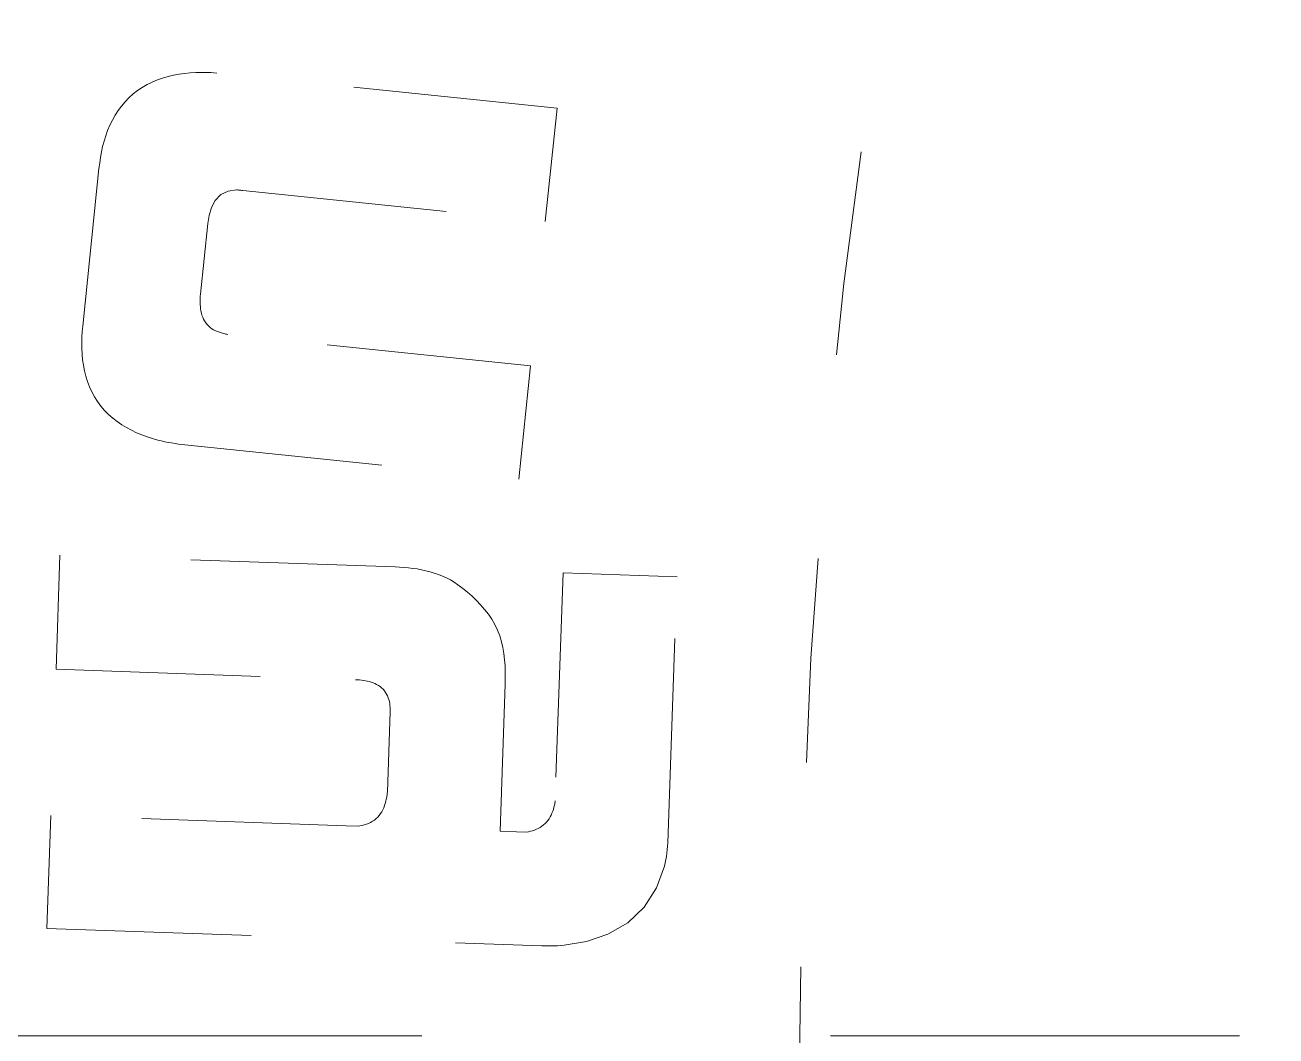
# Model space of a CAD drawing. Header units: millimetres. Extents: x -50460 to 50460, y -35640 to 35640.
# Drawn here: x -33429.18 to -33423.06, y 26584.44 to 26589.39 of the extents above; entities that cross this region are included whole.
import ezdxf

# ---------------------------------------------------------------- set-up
doc = ezdxf.new("R2010")
doc.units = ezdxf.units.MM
doc.linetypes.add('点画线', pattern=[18, 12, -2, 2, -2])
doc.linetypes.add('虚线', pattern=[2, 1, -1])
for name, color, linetype, lineweight in [('EB0', 7, 'Continuous', 15), ('中心线层', 1, '点画线', 18), ('尺寸线层', 4, 'Continuous', 18), ('粗实线层_1', 7, 'Continuous', 15), ('细实线层', 3, 'Continuous', 18), ('虚线层', 100, '虚线', 18)]:
    doc.layers.add(name, color=color, linetype=linetype, lineweight=lineweight)

# ---------------------------------------------------------------- blocks, each defined once
blk = doc.blocks.new('*X1015')
at = {"layer": '中心线层'}
blk.add_line((-3, 42.5), (88, 42.5), dxfattribs=at)
at = {"layer": '虚线层', "linetype": '虚线', "lineweight": 18}
for p, q in [((7.732940673828125, 47.18530416488647), (7.706996917724609, 47.17624521255493)), ((7.759349822998047, 47.19286108016968), (7.732940673828125, 47.18530416488647)), ((7.786117553710938, 47.19905662536621), (7.759349822998047, 47.19286108016968)), ((7.813121795654297, 47.20416736602783), (7.786117553710938, 47.19905662536621)), ((7.840305328369141, 47.20813846588135), (7.813121795654297, 47.20416736602783)), ((7.867633819580078, 47.21083974838257), (7.840305328369141, 47.20813846588135)), ((7.895046234130859, 47.21279621124268), (7.867633819580078, 47.21083974838257)), ((7.895045088676852, 47.2127960223952), (7.895045088676852, 47.2127960223952)), ((7.909759521484375, 47.2131872177124), (7.895046234130859, 47.21279621124268)), ((7.924468994140625, 47.2134428024292), (7.909759521484375, 47.2131872177124)), ((7.939170837402344, 47.21342611312866), (7.924468994140625, 47.2134428024292)), ((7.953857421875, 47.21300506591797), (7.939170837402344, 47.21342611312866)), ((7.968536376953125, 47.21216297149658), (7.953857421875, 47.21300506591797)), ((7.983203887939453, 47.21103286743164), (7.968536376953125, 47.21216297149658)), ((7.99786376953125, 47.20975923538208), (7.983203887939453, 47.21103286743164)), ((9.662073288243846, 47.03795871220063), (7.997865045297658, 47.20975914603696)), ((7.997865045297658, 47.20975914603696), (7.997865045297658, 47.20975914603696)), ((7.610389709472656, 47.12442493438721), (7.588531494140625, 47.10777759552002)), ((7.633277893066406, 47.13962936401367), (7.610389709472656, 47.12442493438721)), ((7.657028198242188, 47.15345191955566), (7.633277893066406, 47.13962936401367)), ((7.681636810302734, 47.16566371917725), (7.657028198242188, 47.15345191955566)), ((7.706996917724609, 47.17624521255493), (7.681636810302734, 47.16566371917725)), ((7.548961639404297, 47.06971263885498), (7.531345367431641, 47.04861497879028)), ((7.567974090576172, 47.08954000473022), (7.548961639404297, 47.06971263885498)), ((7.588531494140625, 47.10777759552002), (7.567974090576172, 47.08954000473022)), ((7.500160217285156, 47.00342035293579), (7.486766815185547, 46.97941923141479)), ((7.514972686767578, 47.02654457092285), (7.500160217285156, 47.00342035293579)), ((7.531345367431641, 47.04861497879028), (7.514972686767578, 47.02654457092285)), ((9.604806476971135, 46.4830780180564), (9.662073288243846, 47.03795871220063)), ((9.662073288243846, 47.03795871220063), (9.662073288243846, 47.03795871220063)), ((7.474525451660156, 46.95481157302856), (7.463817596435547, 46.92952489852905)), ((7.486766815185547, 46.97941923141479), (7.474525451660156, 46.95481157302856)), ((7.446506500244141, 46.87736701965332), (7.439350128173828, 46.8508472442627)), ((7.454662322998047, 46.90361642837524), (7.446506500244141, 46.87736701965332)), ((7.463817596435547, 46.92952489852905), (7.454662322998047, 46.90361642837524)), ((7.433460235595703, 46.82401704788208), (7.428699493408203, 46.79695272445679)), ((7.439350128173828, 46.8508472442627), (7.433460235595703, 46.82401704788208)), ((7.424781799316406, 46.76976203918457), (7.421291351318359, 46.74251413345337)), ((7.428699493408203, 46.79695272445679), (7.424781799316406, 46.76976203918457)), ((7.421292377184727, 46.74251402672962), (7.341899752456811, 45.97244895080803)), ((7.421292377184727, 46.74251402672962), (7.421292377184727, 46.74251402672962)), ((8.017684936523438, 46.61551237106323), (8.0535888671875, 46.6328125)), ((8.0535888671875, 46.6328125), (8.093311309814453, 46.63926029205322)), ((8.09330973077158, 46.63926023063686), (8.09330973077158, 46.63926023063686)), ((8.093311309814453, 46.63926029205322), (8.098640441894531, 46.63851594924927)), ((8.098640441894531, 46.63851594924927), (8.103988647460938, 46.63789081573486)), ((8.103988647460938, 46.63789081573486), (8.10934829711914, 46.63739585876465)), ((8.10934829711914, 46.63739585876465), (8.114700317382812, 46.63683891296387)), ((8.114700317382812, 46.63683891296387), (8.120052337646484, 46.63625335693359)), ((8.120052337646484, 46.63625335693359), (8.125411987304688, 46.63578939437866)), ((8.125413852234487, 46.63578951480304), (9.604806476971135, 46.4830780180564)), ((8.125413852234487, 46.63578951480304), (8.125413852234487, 46.63578951480304)), ((7.971458435058594, 46.55196380615234), (7.989849090576172, 46.58695793151855)), ((7.989849090576172, 46.58695793151855), (8.017684936523438, 46.61551237106323)), ((7.954048156738281, 46.47440123558044), (7.960407257080078, 46.51386117935181)), ((7.960407257080078, 46.51386117935181), (7.971458435058594, 46.55196380615234)), ((7.918038581090514, 46.12906500287136), (7.95404725788103, 46.47440122846456)), ((7.95404725788103, 46.47440122846456), (7.95404725788103, 46.47440122846456)), ((9.604806476971135, 46.4830780180564), (9.604806476971135, 46.4830780180564)), ((7.915904998779297, 46.08749485015869), (7.915958404541016, 46.09789633750916)), ((7.916339874267578, 46.07709264755249), (7.915904998779297, 46.08749485015869)), ((7.915958404541016, 46.09789633750916), (7.916423797607422, 46.10829019546509)), ((7.916423797607422, 46.10829019546509), (7.917160034179688, 46.11867880821228)), ((7.917160034179688, 46.11867880821228), (7.918037414550781, 46.12906503677368)), ((7.918038581090514, 46.12906500287136), (7.918038581090514, 46.12906500287136)), ((7.917236328125, 46.06671190261841), (7.916339874267578, 46.07709264755249)), ((7.918571472167969, 46.05637526512146), (7.917236328125, 46.06671190261841)), ((7.920330047607422, 46.04610729217529), (7.918571472167969, 46.05637526512146)), ((7.922569274902344, 46.03593754768372), (7.920330047607422, 46.04610729217529)), ((7.925350189208984, 46.02589559555054), (7.922569274902344, 46.03593754768372)), ((7.928749084472656, 46.01603293418884), (7.925350189208984, 46.02589559555054)), ((7.341899871826172, 45.97244906425476), (7.339668273925781, 45.94506239891052)), ((7.341899752456811, 45.97244895080803), (7.341899752456811, 45.97244895080803)), ((7.932868957519531, 46.00645923614502), (7.928749084472656, 46.01603293418884)), ((7.93780517578125, 45.99729251861572), (7.932868957519531, 46.00645923614502)), ((7.943565368652344, 45.98860764503479), (7.93780517578125, 45.99729251861572)), ((7.950050354003906, 45.98043131828308), (7.943565368652344, 45.98860764503479)), ((7.957164764404297, 45.9727988243103), (7.950050354003906, 45.98043131828308)), ((7.964881896972656, 45.96579480171204), (7.957164764404297, 45.9727988243103)), ((7.973201751708984, 45.95951914787292), (7.964881896972656, 45.96579480171204)), ((7.982074737548828, 45.95403146743774), (7.973201751708984, 45.95951914787292)), ((7.337989807128906, 45.91764640808105), (7.337310791015625, 45.89018416404724)), ((7.339668273925781, 45.94506239891052), (7.337989807128906, 45.91764640808105)), ((7.991386413574219, 45.94934272766113), (7.982074737548828, 45.95403146743774)), ((8.001029968261719, 45.94543290138245), (7.991386413574219, 45.94934272766113)), ((8.01089096069336, 45.94209504127502), (8.001029968261719, 45.94543290138245)), ((8.020858764648438, 45.93904328346252), (8.01089096069336, 45.94209504127502)), ((8.02085853771132, 45.93904331089652), (8.02085853771132, 45.93904331089652)), ((8.025978088378906, 45.93716812133789), (8.020858764648438, 45.93904328346252)), ((8.031143188476562, 45.93542981147766), (8.025978088378906, 45.93716812133789)), ((8.036388397216797, 45.93396806716919), (8.031143188476562, 45.93542981147766)), ((8.041728973388672, 45.93285179138184), (8.036388397216797, 45.93396806716919)), ((8.047119140625, 45.93198156356812), (8.041728973388672, 45.93285179138184)), ((8.052528381347656, 45.93123412132263), (8.047119140625, 45.93198156356812)), ((9.531921444431646, 45.77852270352014), (8.052528819694999, 45.93123420026677)), ((8.052528819694999, 45.93123420026677), (8.052528819694999, 45.93123420026677)), ((7.337310791015625, 45.89018416404724), (7.337646484375, 45.86270594596863)), ((7.337646484375, 45.86270594596863), (7.3389892578125, 45.83526015281677)), ((7.3389892578125, 45.83526015281677), (7.341587066650391, 45.80791306495667)), ((7.341587066650391, 45.80791306495667), (7.345565795898438, 45.78072714805603)), ((7.345565795898438, 45.78072714805603), (7.350849151611328, 45.7537567615509)), ((9.474654633144382, 45.22364200937591), (9.531921444431646, 45.77852270352014)), ((9.531921444431646, 45.77852270352014), (9.531921444431646, 45.77852270352014)), ((7.350849151611328, 45.7537567615509), (7.357524871826172, 45.72710585594177)), ((7.357524871826172, 45.72710585594177), (7.365768432617188, 45.70090055465698)), ((7.365768432617188, 45.70090055465698), (7.375495910644531, 45.67519378662109)), ((7.375495910644531, 45.67519378662109), (7.386768341064453, 45.65013551712036)), ((7.386768341064453, 45.65013551712036), (7.399917602539062, 45.62601542472839)), ((7.399917602539062, 45.62601542472839), (7.414798736572266, 45.60290765762329)), ((7.414798736572266, 45.60290765762329), (7.431182861328125, 45.58084797859192)), ((7.431182861328125, 45.58084797859192), (7.449047088623047, 45.55997443199158)), ((7.449047088623047, 45.55997443199158), (7.468276977539062, 45.54034447669983)), ((7.468276977539062, 45.54034447669983), (7.488742828369141, 45.52200746536255)), ((7.488742828369141, 45.52200746536255), (7.510383605957031, 45.50507855415344)), ((7.510383605957031, 45.50507855415344), (7.5330810546875, 45.48958659172058)), ((7.5330810546875, 45.48958659172058), (7.556648254394531, 45.47546553611755)), ((7.556648254394531, 45.47546553611755), (7.580898284912109, 45.46254348754883)), ((7.580898284912109, 45.46254348754883), (7.605705261230469, 45.45073485374451)), ((7.605705261230469, 45.45073485374451), (7.631034851074219, 45.44008207321167)), ((7.631034851074219, 45.44008207321167), (7.656826019287109, 45.43061137199402)), ((7.656826019287109, 45.43061137199402), (7.682994842529297, 45.42225670814514)), ((7.682994842529297, 45.42225670814514), (7.709362030029297, 45.41453146934509)), ((7.709361791508854, 45.4145313803092), (7.709361791508854, 45.4145313803092)), ((7.709362030029297, 45.41453146934509), (7.726043701171875, 45.41052937507629)), ((7.726043701171875, 45.41052937507629), (7.742805480957031, 45.4068763256073)), ((7.742805480957031, 45.4068763256073), (7.759654998779297, 45.40363192558289)), ((7.759654998779297, 45.40363192558289), (7.776523590087891, 45.40051078796387)), ((7.776523590087891, 45.40051078796387), (7.793445587158203, 45.39769196510315)), ((7.793445587158203, 45.39769196510315), (7.810447692871094, 45.39544248580933)), ((7.810446390198194, 45.39544244321587), (9.474654633144382, 45.22364200937591)), ((7.810446390198194, 45.39544244321587), (7.810446390198194, 45.39544244321587)), ((9.474654633144382, 45.22364200937591), (9.474654633144382, 45.22364200937591)), ((7.230731373085291, 44.85138947666201), (7.211208596520009, 44.29390574564241)), ((8.870644605194684, 44.79412266538202), (7.230731373085291, 44.85138947666201)), ((7.230731373085291, 44.85138947666201), (7.230731373085291, 44.85138947666201)), ((8.892143249511719, 44.79287481307983), (8.870643615722656, 44.79412269592285)), ((8.870644605194684, 44.79412266538202), (8.870644605194684, 44.79412266538202)), ((8.91363525390625, 44.7914662361145), (8.892143249511719, 44.79287481307983)), ((8.935111999511719, 44.78972506523132), (8.91363525390625, 44.7914662361145)), ((8.956523895263672, 44.78738498687744), (8.935111999511719, 44.78972506523132)), ((8.97780990600586, 44.78416037559509), (8.956523895263672, 44.78738498687744)), ((8.998973846435547, 44.78014087677002), (8.97780990600586, 44.78416037559509)), ((9.020050048828125, 44.77564716339111), (8.998973846435547, 44.78014087677002)), ((9.040977478027344, 44.77055287361145), (9.020050048828125, 44.77564716339111)), ((9.061626434326172, 44.76445627212524), (9.040977478027344, 44.77055287361145)), ((9.081993103027344, 44.75742316246033), (9.061626434326172, 44.76445627212524)), ((9.102100372314453, 44.74967622756958), (9.081993103027344, 44.75742316246033)), ((9.121761322021484, 44.74088764190674), (9.102100372314453, 44.74967622756958)), ((9.14077377319336, 44.73075413703918), (9.121761322021484, 44.74088764190674)), ((9.691468900200562, 44.76548925974203), (9.652423347055446, 43.65052179770282)), ((10.24895263122744, 44.74596648316947), (9.691468900200562, 44.76548925974203)), ((9.691468900200562, 44.76548925974203), (9.691468900200562, 44.76548925974203)), ((10.2033994858939, 43.44401420551003), (10.24895263122744, 44.74596648316947)), ((10.24895263122744, 44.74596648316947), (10.24895263122744, 44.74596648316947)), ((9.159088134765625, 44.71941590309143), (9.14077377319336, 44.73075413703918)), ((9.176937103271484, 44.70735478401184), (9.159088134765625, 44.71941590309143)), ((9.176935277646407, 44.70735476950358), (9.176935277646407, 44.70735476950358)), ((9.20046615600586, 44.68900656700134), (9.176937103271484, 44.70735478401184)), ((9.223651885986328, 44.67025589942932), (9.20046615600586, 44.68900656700134)), ((9.246135711669922, 44.65070128440857), (9.223651885986328, 44.67025589942932)), ((9.26767349243164, 44.63008546829224), (9.246135711669922, 44.65070128440857)), ((9.288261413574219, 44.60848641395569), (9.26767349243164, 44.63008546829224)), ((9.307903289794922, 44.58601355552673), (9.288261413574219, 44.60848641395569)), ((9.326358795166016, 44.56258177757263), (9.307903289794922, 44.58601355552673)), ((9.34322738647461, 44.53798508644104), (9.326358795166016, 44.56258177757263)), ((9.358173370361328, 44.51215267181396), (9.34322738647461, 44.53798508644104)), ((9.370941162109375, 44.48519134521484), (9.358173370361328, 44.51215267181396)), ((9.381481170654297, 44.45728039741516), (9.370941162109375, 44.48519134521484)), ((9.390007019042969, 44.42868554592133), (9.381481170654297, 44.45728039741516)), ((9.396728515625, 44.39962482452393), (9.390007019042969, 44.42868554592133)), ((9.40182113647461, 44.37023258209229), (9.396728515625, 44.39962482452393)), ((9.405452728271484, 44.34062469005585), (9.40182113647461, 44.37023258209229)), ((9.407726287841797, 44.31088590621948), (9.405452728271484, 44.34062469005585)), ((9.408771514892578, 44.28109216690063), (9.407726287841797, 44.31088590621948)), ((7.211208596520009, 44.29390574564241), (8.675850678948336, 44.24271268707525)), ((7.211208596520009, 44.29390574564241), (7.211208596520009, 44.29390574564241)), ((8.675849914550781, 44.24271273612976), (8.685585021972656, 44.24202728271484)), ((8.675850678948336, 44.24271268707525), (8.675850678948336, 44.24271268707525)), ((9.40860366821289, 44.22145450115204), (9.408916473388672, 44.25127828121185)), ((9.408916473388672, 44.25127828121185), (9.408771514892578, 44.28109216690063)), ((8.685585021972656, 44.24202728271484), (8.6953125, 44.24125385284424)), ((8.6953125, 44.24125385284424), (8.70501708984375, 44.24030447006226)), ((8.70501708984375, 44.24030447006226), (8.71469497680664, 44.23909115791321)), ((8.71469497680664, 44.23909115791321), (8.724327087402344, 44.23753118515015)), ((8.724327087402344, 44.23753118515015), (8.733898162841797, 44.23558020591736)), ((8.733898162841797, 44.23558020591736), (8.743370056152344, 44.23321163654327)), ((8.743370056152344, 44.23321163654327), (8.752716064453125, 44.23039865493774)), ((8.752716064453125, 44.23039865493774), (8.761909484863281, 44.22711586952209)), ((8.761909484863281, 44.22711586952209), (8.770912170410156, 44.22334289550781)), ((8.770912170410156, 44.22334289550781), (8.779693603515625, 44.21905994415283)), ((8.779693603515625, 44.21905994415283), (8.7882080078125, 44.21424436569214)), ((8.7882080078125, 44.21424436569214), (8.796367645263672, 44.2088475227356)), ((8.796367645263672, 44.2088475227356), (8.804035186767578, 44.20280838012695)), ((8.804035186767578, 44.20280838012695), (8.811100006103516, 44.19607651233673)), ((8.811100006103516, 44.19607651233673), (8.817520141601562, 44.18870341777802)), ((8.817520141601562, 44.18870341777802), (8.823287963867188, 44.18079590797424)), ((9.383442869831924, 43.50171485626925), (9.408605559641728, 44.22145455258578)), ((9.408605559641728, 44.22145455258578), (9.408605559641728, 44.22145455258578)), ((8.823287963867188, 44.18079590797424), (8.82839584350586, 44.17245602607727)), ((8.82839584350586, 44.17245602607727), (8.832836151123047, 44.16374981403351)), ((8.832836151123047, 44.16374981403351), (8.83658218383789, 44.15472829341888)), ((8.83658218383789, 44.15472829341888), (8.839614868164062, 44.14544367790222)), ((8.839614868164062, 44.14544367790222), (8.841964721679688, 44.13595771789551)), ((8.841964721679688, 44.13595771789551), (8.843673706054688, 44.12633657455444)), ((8.843673706054688, 44.12633657455444), (8.844795227050781, 44.11664426326752)), ((8.845915754864109, 44.08739815345325), (8.832032891528797, 43.69260422720254)), ((8.844795227050781, 44.11664426326752), (8.845436096191406, 44.10691559314728)), ((8.845436096191406, 44.10691559314728), (8.845756530761719, 44.09716284275055)), ((8.845756530761719, 44.09716284275055), (8.845916748046875, 44.08739817142487)), ((8.845915754864109, 44.08739815345325), (8.845915754864109, 44.08739815345325)), ((8.83203125, 43.6926041841507), (8.831771850585938, 43.68767511844635)), ((8.832032891528797, 43.69260422720254), (8.832032891528797, 43.69260422720254)), ((8.821281433105469, 43.63743901252747), (8.81817626953125, 43.62691843509674)), ((8.823944091796875, 43.648073554039), (8.821281433105469, 43.63743901252747)), ((8.826393127441406, 43.65876471996307), (8.823944091796875, 43.648073554039)), ((8.826392978298827, 43.6587647478118), (8.826392978298827, 43.6587647478118)), ((8.827774047851562, 43.66349864006042), (8.826393127441406, 43.65876471996307)), ((8.829055786132812, 43.6682505607605), (8.827774047851562, 43.66349864006042)), ((8.830127716064453, 43.67303836345673), (8.829055786132812, 43.6682505607605)), ((8.83090591430664, 43.67787718772888), (8.830127716064453, 43.67303836345673)), ((8.831424713134766, 43.68276119232178), (8.83090591430664, 43.67787718772888)), ((8.831771850585938, 43.68767511844635), (8.831424713134766, 43.68276119232178)), ((9.65127944946289, 43.63413035869598), (9.650138854980469, 43.62880516052246)), ((9.651927947998047, 43.6395708322525), (9.65127944946289, 43.63413035869598)), ((9.652252197265625, 43.64504194259644), (9.651927947998047, 43.6395708322525)), ((9.652423858642578, 43.65052175521851), (9.652252197265625, 43.64504194259644)), ((9.652423347055446, 43.65052179770282), (9.652423347055446, 43.65052179770282)), ((7.186045906710206, 43.57850444412179), (7.166956969624152, 43.02579294737734)), ((8.629863694135565, 43.52817906451673), (7.186045906710206, 43.57850444412179)), ((7.186045906710206, 43.57850444412179), (7.186045906710206, 43.57850444412179)), ((8.784843444824219, 43.57081162929535), (8.776962280273438, 43.56315875053406)), ((8.792156219482422, 43.5789909362793), (8.784843444824219, 43.57081162929535)), ((8.798835754394531, 43.58769202232361), (8.792156219482422, 43.5789909362793)), ((8.804821014404297, 43.59689497947693), (8.798835754394531, 43.58769202232361)), ((8.810043334960938, 43.60654807090759), (8.804821014404297, 43.59689497947693)), ((8.814468383789062, 43.61658763885498), (8.810043334960938, 43.60654807090759)), ((8.81817626953125, 43.62691843509674), (8.814468383789062, 43.61658763885498)), ((9.628162384033203, 43.57119023799896), (9.622856140136719, 43.56247556209564)), ((9.633045196533203, 43.58015370368958), (9.628162384033203, 43.57119023799896)), ((9.637382507324219, 43.58936977386475), (9.633045196533203, 43.58015370368958)), ((9.641021728515625, 43.59886348247528), (9.637382507324219, 43.58936977386475)), ((9.644054412841797, 43.60858356952667), (9.641021728515625, 43.59886348247528)), ((9.646781921386719, 43.61841762065887), (9.644054412841797, 43.60858356952667)), ((9.648571014404297, 43.62357568740845), (9.646781921386719, 43.61841762065887)), ((9.646783433825476, 43.618417676229), (9.646783433825476, 43.618417676229)), ((9.650138854980469, 43.62880516052246), (9.648571014404297, 43.62357568740845)), ((8.687130505408277, 43.52600986712059), (8.629863694135565, 43.52817906451673)), ((8.629863694135565, 43.52817906451673), (8.629863694135565, 43.52817906451673)), ((8.697990417480469, 43.52768015861511), (8.687129974365234, 43.52600991725922)), ((8.687130505408277, 43.52600986712059), (8.687130505408277, 43.52600986712059)), ((8.708770751953125, 43.52967929840088), (8.697990417480469, 43.52768015861511)), ((8.719390869140625, 43.53233158588409), (8.708770751953125, 43.52967929840088)), ((8.729801177978516, 43.53576970100403), (8.719390869140625, 43.53233158588409)), ((8.739997863769531, 43.5398668050766), (8.729801177978516, 43.53576970100403)), ((8.749950408935547, 43.54453206062317), (8.739997863769531, 43.5398668050766)), ((8.759513854980469, 43.54989659786224), (8.749950408935547, 43.54453206062317)), ((8.768531799316406, 43.55612552165985), (8.759513854980469, 43.54989659786224)), ((8.776962280273438, 43.56315875053406), (8.768531799316406, 43.55612552165985)), ((9.561222076416016, 43.51097452640533), (9.551780700683594, 43.50711047649384)), ((9.570449829101562, 43.51532292366028), (9.561222076416016, 43.51097452640533)), ((9.57937240600586, 43.52023661136627), (9.570449829101562, 43.51532292366028)), ((9.587886810302734, 43.52582025527954), (9.57937240600586, 43.52023661136627)), ((9.595951080322266, 43.53205895423889), (9.587886810302734, 43.52582025527954)), ((9.60354232788086, 43.53887593746185), (9.595951080322266, 43.53205895423889)), ((9.610603332519531, 43.54623019695282), (9.60354232788086, 43.53887593746185)), ((9.617046356201172, 43.55411386489868), (9.610603332519531, 43.54623019695282)), ((9.622856140136719, 43.56247556209564), (9.617046356201172, 43.55411386489868)), ((9.46370317353285, 43.49911181939387), (9.383442869831924, 43.50171485626925)), ((9.383442869831924, 43.50171485626925), (9.383442869831924, 43.50171485626925)), ((9.512293195220991, 43.49737646147696), (9.46370317353285, 43.49911181939387)), ((9.46370317353285, 43.49911181939387), (9.46370317353285, 43.49911181939387)), ((9.512293195220991, 43.49737646147696), (9.512293195220991, 43.49737646147696)), ((9.522342681884766, 43.49913674592972), (9.51229476928711, 43.49737644195557)), ((9.53231430053711, 43.50118672847748), (9.522342681884766, 43.49913674592972)), ((9.54214096069336, 43.5038104057312), (9.53231430053711, 43.50118672847748)), ((9.551780700683594, 43.50711047649384), (9.54214096069336, 43.5038104057312)), ((10.19737243652344, 43.37865710258484), (10.19956970214844, 43.39489942789078)), ((10.19956970214844, 43.39489942789078), (10.20117950439453, 43.41122472286224)), ((10.20117950439453, 43.41122472286224), (10.20238876342773, 43.42760556936264)), ((10.20238876342773, 43.42760556936264), (10.20339965820312, 43.4440141916275)), ((10.2033994858939, 43.44401420551003), (10.2033994858939, 43.44401420551003)), ((10.14838790893555, 43.22496718168259), (10.18778228759766, 43.33034825325012)), ((10.18778126462712, 43.33034826191215), (10.18778126462712, 43.33034826191215)), ((10.18778228759766, 43.33034825325012), (10.19126892089844, 43.34641057252884)), ((10.19126892089844, 43.34641057252884), (10.19453811645508, 43.36250340938568)), ((10.19453811645508, 43.36250340938568), (10.19737243652344, 43.37865710258484)), ((10.08855056762695, 43.13076865673065), (10.14838790893555, 43.22496718168259)), ((10.00791168212891, 43.05332338809967), (10.08855056762695, 43.13076865673065)), ((7.166956969624152, 43.02579294738098), (9.586913585677394, 42.94119424889504)), ((7.166956969624152, 43.02579294737734), (7.166956969624152, 43.02579294737734)), ((9.911014556884766, 42.9977411031723), (10.00791168212891, 43.05332338809967)), ((9.696239471435547, 42.94466495513916), (9.805904388427734, 42.96282488107681)), ((9.805904388427734, 42.96282488107681), (9.911014556884766, 42.9977411031723)), ((9.586913585677394, 42.94119424889504), (9.586913585677394, 42.94119424889504)), ((9.5869140625, 42.94119423627853), (9.602558135986328, 42.94067224860191)), ((9.602558135986328, 42.94067224860191), (9.618202209472656, 42.94034913182259)), ((9.618202209472656, 42.94034913182259), (9.633846282958984, 42.94039091467857)), ((9.633846282958984, 42.94039091467857), (9.649494171142578, 42.94072753190994)), ((9.649494171142578, 42.94072753190994), (9.665142059326172, 42.94129550457001)), ((9.665142059326172, 42.94129550457001), (9.680728912353516, 42.94257527589798)), ((9.680728912353516, 42.94257527589798), (9.696239471435547, 42.94466495513916)), ((9.696241134486627, 42.94466496473251), (9.696241134486627, 42.94466496473251))]:
    blk.add_line(p, q, dxfattribs=at)
for radius, start, end in [(42.49999999999999, 109.7499227956501, 180.0000198478503), (40, 0, 180.0000198478428), (40.00000000000001, 91.41506491663665, 180.0000198478558), (31.65000000000002, 74.38802262970447, 180.000019847835), (40.00000000000021, 180.0000198582685, 1.04256241570128e-08), (40.0000000000002, 180.0000198582685, 268.5849350833765), (31.65000000000009, 180.0000198582686, 285.611977370288)]:
    blk.add_arc((42.5, 42.5), radius, start, end, dxfattribs=at)
blk = doc.blocks.new('*X1011')
at = {"layer": '粗实线层_1'}
blk.add_blockref('*X1015', (8.5, -42.5), dxfattribs=at)
blk = doc.blocks.new('*X947')
at = {"layer": 'EB0'}
blk.add_blockref('*X1011', (774.9999999998981, 952.4999999999854), dxfattribs=at)
blk = doc.blocks.new('*X805')
at = {"layer": '细实线层'}
blk.add_blockref('*X947', (-1514.999999999964, 4854.999528203363), dxfattribs=at)

msp = doc.modelspace()

# ---------------------------------------------------------------- block references
at = {"layer": '尺寸线层'}
msp.add_blockref('*X805', (-32704.74217485111, 20776.94507927555), dxfattribs=at)

doc.saveas('drawing.dxf')
